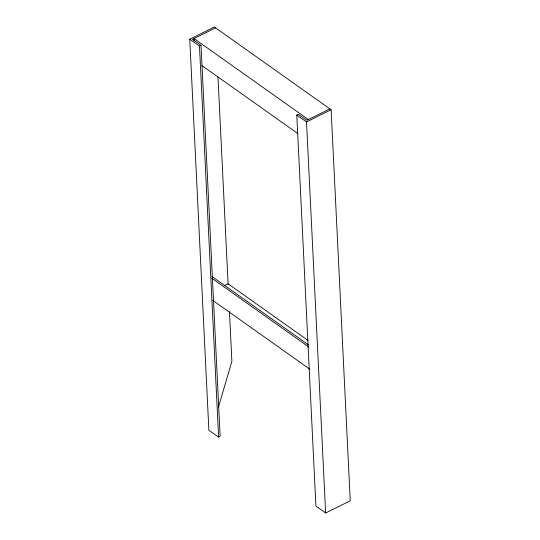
<?xml version="1.0" encoding="UTF-8"?>
<svg xmlns="http://www.w3.org/2000/svg" width="540" height="540" viewBox="0 0 540 540"><rect width="100%" height="100%" fill="white"/><g stroke="black" fill="none" stroke-linecap="round" stroke-linejoin="round"><path stroke-width="0.81" d="M218.464 407.086L231.883 361.355L229.453 311.668M215.575 27.864L192.503 39.292L201.022 45.326L220.144 436.388L218.606 437.15L208.879 430.252L189.749 39.191L214.36 27L331.121 109.748L350.251 500.81L325.64 513L315.913 506.101L296.784 115.047L298.323 114.284L306.835 120.319L329.906 108.884M189.749 39.191L199.483 46.089L201.022 45.326M296.784 115.047L306.518 121.939L331.121 109.748M224.39 285.633L228.089 283.797L308.192 340.565M308.374 119.556L194.042 38.529L194.164 41.006M201.98 65.637L297.824 133.562M211.882 276.44L308.414 344.844M211.714 278.168L308.927 347.065M212.8 300.422L310.014 369.32M306.518 121.939L325.64 513M217.964 76.707L228.137 284.722M199.483 46.089L218.606 437.15"/></g></svg>
